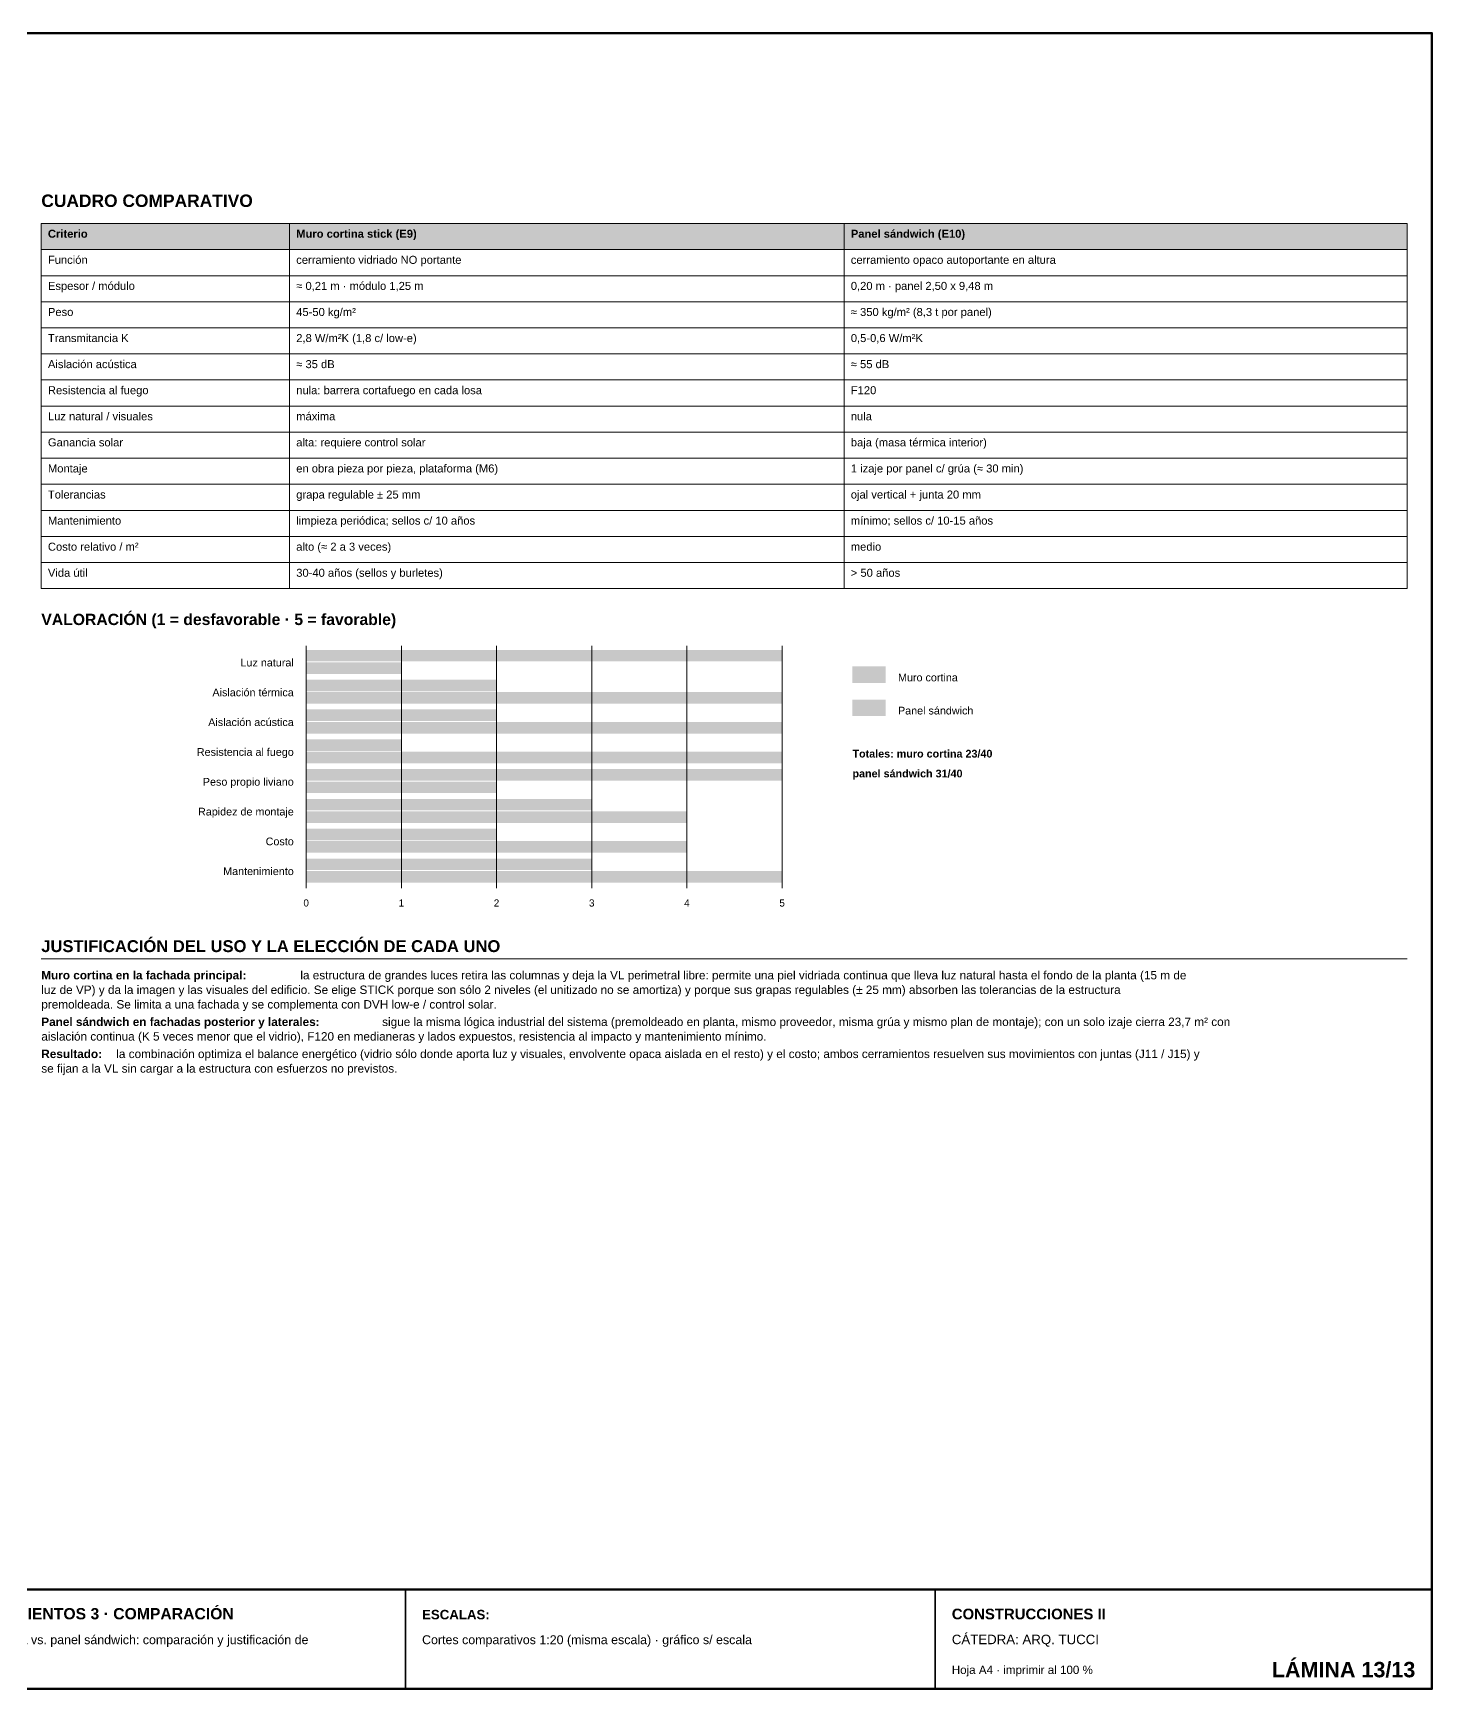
# Model space of a CAD drawing. Header units: millimetres. Extents: x 5 to 292, y 5 to 205.
# Drawn here: x 123 to 292, y 5 to 205 of the extents above; entities that cross this region are included whole.
import ezdxf
from ezdxf.enums import TextEntityAlignment as Align

# ---------------------------------------------------------------- set-up
doc = ezdxf.new("R2010")
doc.units = ezdxf.units.MM
for name, color, linetype in [('CONTORNOS-RELLENO', 9, 'Continuous'), ('LINEAS', 7, 'Continuous'), ('MARCO', 7, 'Continuous'), ('TABLAS', 7, 'Continuous'), ('TABLAS-RELLENO', 9, 'Continuous'), ('TEXTOS', 7, 'Continuous')]:
    doc.layers.add(name, color=color, linetype=linetype)
doc.styles.add('ARIAL', font='arial.ttf')
doc.styles.add('ARIAL-NEGRITA', font='arialbd.ttf')

msp = doc.modelspace()

# ---------------------------------------------------------------- hatches: boundary and pattern name
at = {"layer": 'CONTORNOS-RELLENO', "true_color": 0x5dade2}
h = msp.add_hatch(color=143, dxfattribs=at)
h.dxf.hatch_style = 1
h.paths.add_polyline_path([(222, 128.5), (226, 128.5), (226, 126.5), (222, 126.5)])
at = {"layer": 'CONTORNOS-RELLENO', "true_color": 0xc8b48a}
h = msp.add_hatch(color=43, dxfattribs=at)
h.dxf.hatch_style = 1
h.paths.add_polyline_path([(222, 124.5), (226, 124.5), (226, 122.5), (222, 122.5)])
at = {"layer": 'TABLAS-RELLENO', "true_color": 0xe2e6ea}
h = msp.add_hatch(color=254, dxfattribs=at)
h.dxf.hatch_style = 1
h.paths.add_polyline_path([(124, 182), (154, 182), (154, 178.85), (124, 178.85)])
h = msp.add_hatch(color=254, dxfattribs=at)
h.dxf.hatch_style = 1
h.paths.add_polyline_path([(154, 182), (221, 182), (221, 178.85), (154, 178.85)])
h = msp.add_hatch(color=254, dxfattribs=at)
h.dxf.hatch_style = 1
h.paths.add_polyline_path([(221, 182), (289, 182), (289, 178.85), (221, 178.85)])
at = {"layer": 'TABLAS-RELLENO', "true_color": 0x5dade2}
h = msp.add_hatch(color=143, dxfattribs=at)
h.dxf.hatch_style = 1
h.paths.add_polyline_path([(156, 130.5), (213.5, 130.5), (213.5, 129.1), (156, 129.1)])
at = {"layer": 'TABLAS-RELLENO', "true_color": 0xc8b48a}
h = msp.add_hatch(color=43, dxfattribs=at)
h.dxf.hatch_style = 1
h.paths.add_polyline_path([(156, 129), (167.5, 129), (167.5, 127.6), (156, 127.6)])
at = {"layer": 'TABLAS-RELLENO', "true_color": 0x5dade2}
h = msp.add_hatch(color=143, dxfattribs=at)
h.dxf.hatch_style = 1
h.paths.add_polyline_path([(156, 126.9), (179, 126.9), (179, 125.5), (156, 125.5)])
at = {"layer": 'TABLAS-RELLENO', "true_color": 0xc8b48a}
h = msp.add_hatch(color=43, dxfattribs=at)
h.dxf.hatch_style = 1
h.paths.add_polyline_path([(156, 125.4), (213.5, 125.4), (213.5, 124), (156, 124)])
at = {"layer": 'TABLAS-RELLENO', "true_color": 0x5dade2}
h = msp.add_hatch(color=143, dxfattribs=at)
h.dxf.hatch_style = 1
h.paths.add_polyline_path([(156, 123.3), (179, 123.3), (179, 121.9), (156, 121.9)])
at = {"layer": 'TABLAS-RELLENO', "true_color": 0xc8b48a}
h = msp.add_hatch(color=43, dxfattribs=at)
h.dxf.hatch_style = 1
h.paths.add_polyline_path([(156, 121.8), (213.5, 121.8), (213.5, 120.4), (156, 120.4)])
at = {"layer": 'TABLAS-RELLENO', "true_color": 0x5dade2}
h = msp.add_hatch(color=143, dxfattribs=at)
h.dxf.hatch_style = 1
h.paths.add_polyline_path([(156, 119.7), (167.5, 119.7), (167.5, 118.3), (156, 118.3)])
at = {"layer": 'TABLAS-RELLENO', "true_color": 0xc8b48a}
h = msp.add_hatch(color=43, dxfattribs=at)
h.dxf.hatch_style = 1
h.paths.add_polyline_path([(156, 118.2), (213.5, 118.2), (213.5, 116.8), (156, 116.8)])
at = {"layer": 'TABLAS-RELLENO', "true_color": 0x5dade2}
h = msp.add_hatch(color=143, dxfattribs=at)
h.dxf.hatch_style = 1
h.paths.add_polyline_path([(156, 116.1), (213.5, 116.1), (213.5, 114.7), (156, 114.7)])
at = {"layer": 'TABLAS-RELLENO', "true_color": 0xc8b48a}
h = msp.add_hatch(color=43, dxfattribs=at)
h.dxf.hatch_style = 1
h.paths.add_polyline_path([(156, 114.6), (179, 114.6), (179, 113.2), (156, 113.2)])
at = {"layer": 'TABLAS-RELLENO', "true_color": 0x5dade2}
h = msp.add_hatch(color=143, dxfattribs=at)
h.dxf.hatch_style = 1
h.paths.add_polyline_path([(156, 112.5), (190.5, 112.5), (190.5, 111.1), (156, 111.1)])
at = {"layer": 'TABLAS-RELLENO', "true_color": 0xc8b48a}
h = msp.add_hatch(color=43, dxfattribs=at)
h.dxf.hatch_style = 1
h.paths.add_polyline_path([(156, 111), (202, 111), (202, 109.6), (156, 109.6)])
at = {"layer": 'TABLAS-RELLENO', "true_color": 0x5dade2}
h = msp.add_hatch(color=143, dxfattribs=at)
h.dxf.hatch_style = 1
h.paths.add_polyline_path([(156, 108.9), (179, 108.9), (179, 107.5), (156, 107.5)])
at = {"layer": 'TABLAS-RELLENO', "true_color": 0xc8b48a}
h = msp.add_hatch(color=43, dxfattribs=at)
h.dxf.hatch_style = 1
h.paths.add_polyline_path([(156, 107.4), (202, 107.4), (202, 106), (156, 106)])
at = {"layer": 'TABLAS-RELLENO', "true_color": 0x5dade2}
h = msp.add_hatch(color=143, dxfattribs=at)
h.dxf.hatch_style = 1
h.paths.add_polyline_path([(156, 105.3), (190.5, 105.3), (190.5, 103.9), (156, 103.9)])
at = {"layer": 'TABLAS-RELLENO', "true_color": 0xc8b48a}
h = msp.add_hatch(color=43, dxfattribs=at)
h.dxf.hatch_style = 1
h.paths.add_polyline_path([(156, 103.8), (213.5, 103.8), (213.5, 102.4), (156, 102.4)])

# ---------------------------------------------------------------- linework, layer by layer
at = {"layer": 'LINEAS', "lineweight": 18}
msp.add_lwpolyline([(124, 93.2), (289, 93.2)], dxfattribs=at)
at = {"layer": 'MARCO', "lineweight": 50}
for points in [[(5, 205), (292, 205), (292, 5), (5, 5)], [(5, 17), (292, 17), (292, 5), (5, 5)]]:
    msp.add_lwpolyline(points, close=True, dxfattribs=at)
at = {"layer": 'MARCO', "lineweight": 35}
for points in [[(168, 17), (168, 5)], [(232, 17), (232, 5)]]:
    msp.add_lwpolyline(points, dxfattribs=at)
at = {"layer": 'TABLAS', "lineweight": 13}
for points in [[(124, 182), (154, 182), (154, 178.85), (124, 178.85)], [(154, 182), (221, 182), (221, 178.85), (154, 178.85)], [(221, 182), (289, 182), (289, 178.85), (221, 178.85)], [(124, 178.85), (154, 178.85), (154, 175.7), (124, 175.7)], [(154, 178.85), (221, 178.85), (221, 175.7), (154, 175.7)], [(221, 178.85), (289, 178.85), (289, 175.7), (221, 175.7)], [(124, 175.7), (154, 175.7), (154, 172.55), (124, 172.55)], [(154, 175.7), (221, 175.7), (221, 172.55), (154, 172.55)], [(221, 175.7), (289, 175.7), (289, 172.55), (221, 172.55)], [(124, 172.55), (154, 172.55), (154, 169.4), (124, 169.4)], [(154, 172.55), (221, 172.55), (221, 169.4), (154, 169.4)], [(221, 172.55), (289, 172.55), (289, 169.4), (221, 169.4)], [(124, 169.4), (154, 169.4), (154, 166.25), (124, 166.25)], [(154, 169.4), (221, 169.4), (221, 166.25), (154, 166.25)], [(221, 169.4), (289, 169.4), (289, 166.25), (221, 166.25)], [(124, 166.25), (154, 166.25), (154, 163.1), (124, 163.1)], [(154, 166.25), (221, 166.25), (221, 163.1), (154, 163.1)], [(221, 166.25), (289, 166.25), (289, 163.1), (221, 163.1)], [(124, 163.1), (154, 163.1), (154, 159.95), (124, 159.95)], [(154, 163.1), (221, 163.1), (221, 159.95), (154, 159.95)], [(221, 163.1), (289, 163.1), (289, 159.95), (221, 159.95)], [(124, 159.95), (154, 159.95), (154, 156.8), (124, 156.8)], [(154, 159.95), (221, 159.95), (221, 156.8), (154, 156.8)], [(221, 159.95), (289, 159.95), (289, 156.8), (221, 156.8)], [(124, 156.8), (154, 156.8), (154, 153.65), (124, 153.65)], [(154, 156.8), (221, 156.8), (221, 153.65), (154, 153.65)], [(221, 156.8), (289, 156.8), (289, 153.65), (221, 153.65)], [(124, 153.65), (154, 153.65), (154, 150.5), (124, 150.5)], [(154, 153.65), (221, 153.65), (221, 150.5), (154, 150.5)], [(221, 153.65), (289, 153.65), (289, 150.5), (221, 150.5)], [(124, 150.5), (154, 150.5), (154, 147.35), (124, 147.35)], [(154, 150.5), (221, 150.5), (221, 147.35), (154, 147.35)], [(221, 150.5), (289, 150.5), (289, 147.35), (221, 147.35)], [(124, 147.35), (154, 147.35), (154, 144.2), (124, 144.2)], [(154, 147.35), (221, 147.35), (221, 144.2), (154, 144.2)], [(221, 147.35), (289, 147.35), (289, 144.2), (221, 144.2)], [(124, 144.2), (154, 144.2), (154, 141.05), (124, 141.05)], [(154, 144.2), (221, 144.2), (221, 141.05), (154, 141.05)], [(221, 144.2), (289, 144.2), (289, 141.05), (221, 141.05)], [(124, 141.05), (154, 141.05), (154, 137.9), (124, 137.9)], [(154, 141.05), (221, 141.05), (221, 137.9), (154, 137.9)], [(221, 141.05), (289, 141.05), (289, 137.9), (221, 137.9)]]:
    msp.add_lwpolyline(points, close=True, dxfattribs=at)
at = {"layer": 'TABLAS', "color": 253, "lineweight": 9, "true_color": 0x999999}
for points in [[(156, 131), (156, 101.7)], [(167.5, 131), (167.5, 101.7)], [(179, 131), (179, 101.7)], [(190.5, 131), (190.5, 101.7)], [(202, 131), (202, 101.7)], [(213.5, 131), (213.5, 101.7)]]:
    msp.add_lwpolyline(points, dxfattribs=at)

# ---------------------------------------------------------------- texts
at = {"layer": 'MARCO'}
for s, height, style, p in [('CERRAMIENTOS 3 · COMPARACIÓN', 1.3604, 'ARIAL-NEGRITA', (114, 13.4)), ('ESCALAS:', 1.1456, 'ARIAL-NEGRITA', (170, 13.4)), ('CONSTRUCCIONES II', 1.2888, 'ARIAL-NEGRITA', (234, 13.4)), ('Muro cortina vs. panel sándwich: comparación y justificación de', 1.074, 'ARIAL', (114, 10.4)), ('Cortes comparativos 1:20 (misma escala) · gráfico s/ escala', 1.074, 'ARIAL', (170, 10.4)), ('CÁTEDRA: ARQ. TUCCI', 1.1456, 'ARIAL', (234, 10.4)), ('Hoja A4 · imprimir al 100 %', 1.0024, 'ARIAL', (234, 6.8))]:
    msp.add_text(s, height=height, dxfattribs=dict(at, style=style)).set_placement(p)
at = {"layer": 'MARCO', "style": 'ARIAL-NEGRITA'}
msp.add_text('LÁMINA 13/13', height=1.8616, dxfattribs=at).set_placement((290, 6.4), align=Align.RIGHT)
at = {"layer": 'TABLAS'}
for s, style, p in [('Criterio', 'ARIAL-NEGRITA', (124.8, 180.2825)), ('Muro cortina stick (E9)', 'ARIAL-NEGRITA', (154.8, 180.2825)), ('Panel sándwich (E10)', 'ARIAL-NEGRITA', (221.8, 180.2825)), ('Función', 'ARIAL', (124.8, 177.1325)), ('cerramiento vidriado NO portante', 'ARIAL', (154.8, 177.1325)), ('cerramiento opaco autoportante en altura', 'ARIAL', (221.8, 177.1325)), ('Espesor / módulo', 'ARIAL', (124.8, 173.9825)), ('≈ 0,21 m · módulo 1,25 m', 'ARIAL', (154.8, 173.9825)), ('0,20 m · panel 2,50 x 9,48 m', 'ARIAL', (221.8, 173.9825)), ('Peso', 'ARIAL', (124.8, 170.8325)), ('45-50 kg/m²', 'ARIAL', (154.8, 170.8325)), ('≈ 350 kg/m² (8,3 t por panel)', 'ARIAL', (221.8, 170.8325)), ('Transmitancia K', 'ARIAL', (124.8, 167.6825)), ('2,8 W/m²K (1,8 c/ low-e)', 'ARIAL', (154.8, 167.6825)), ('0,5-0,6 W/m²K', 'ARIAL', (221.8, 167.6825)), ('Aislación acústica', 'ARIAL', (124.8, 164.5325)), ('≈ 35 dB', 'ARIAL', (154.8, 164.5325)), ('≈ 55 dB', 'ARIAL', (221.8, 164.5325)), ('Resistencia al fuego', 'ARIAL', (124.8, 161.3825)), ('nula: barrera cortafuego en cada losa', 'ARIAL', (154.8, 161.3825)), ('F120', 'ARIAL', (221.8, 161.3825)), ('Luz natural / visuales', 'ARIAL', (124.8, 158.2325)), ('máxima', 'ARIAL', (154.8, 158.2325)), ('nula', 'ARIAL', (221.8, 158.2325)), ('Ganancia solar', 'ARIAL', (124.8, 155.0825)), ('alta: requiere control solar', 'ARIAL', (154.8, 155.0825)), ('baja (masa térmica interior)', 'ARIAL', (221.8, 155.0825)), ('Montaje', 'ARIAL', (124.8, 151.9325)), ('en obra pieza por pieza, plataforma (M6)', 'ARIAL', (154.8, 151.9325)), ('1 izaje por panel c/ grúa (≈ 30 min)', 'ARIAL', (221.8, 151.9325)), ('Tolerancias', 'ARIAL', (124.8, 148.7825)), ('grapa regulable ± 25 mm', 'ARIAL', (154.8, 148.7825)), ('ojal vertical + junta 20 mm', 'ARIAL', (221.8, 148.7825)), ('Mantenimiento', 'ARIAL', (124.8, 145.6325)), ('limpieza periódica; sellos c/ 10 años', 'ARIAL', (154.8, 145.6325)), ('mínimo; sellos c/ 10-15 años', 'ARIAL', (221.8, 145.6325)), ('Costo relativo / m²', 'ARIAL', (124.8, 142.4825)), ('alto (≈ 2 a 3 veces)', 'ARIAL', (154.8, 142.4825)), ('medio', 'ARIAL', (221.8, 142.4825)), ('Vida útil', 'ARIAL', (124.8, 139.3325)), ('30-40 años (sellos y burletes)', 'ARIAL', (154.8, 139.3325)), ('> 50 años', 'ARIAL', (221.8, 139.3325))]:
    msp.add_text(s, height=0.9666, dxfattribs=dict(at, style=style)).set_placement(p)
at = {"layer": 'TABLAS', "style": 'ARIAL'}
for s, p in [('0', (156, 99.5)), ('1', (167.5, 99.5)), ('2', (179, 99.5)), ('3', (190.5, 99.5)), ('4', (202, 99.5)), ('5', (213.5, 99.5))]:
    msp.add_text(s, height=0.8592, dxfattribs=at).set_placement(p, align=Align.CENTER)
at = {"layer": 'TEXTOS'}
for s, height, style, p in [('CUADRO COMPARATIVO', 1.5036, 'ARIAL-NEGRITA', (124, 184)), ('VALORACIÓN (1 = desfavorable · 5 = favorable)', 1.3604, 'ARIAL-NEGRITA', (124, 133.5)), ('Muro cortina', 0.9308, 'ARIAL', (227.5, 126.7)), ('Panel sándwich', 0.9308, 'ARIAL', (227.5, 122.7)), ('Totales: muro cortina 23/40', 0.9308, 'ARIAL-NEGRITA', (222, 117.5)), ('panel sándwich 31/40', 0.9308, 'ARIAL-NEGRITA', (222, 115.1)), ('JUSTIFICACIÓN DEL USO Y LA ELECCIÓN DE CADA UNO', 1.432, 'ARIAL-NEGRITA', (124, 94)), ('Muro cortina en la fachada principal:', 1.01672, 'ARIAL-NEGRITA', (124, 90.7)), ('luz de VP) y da la imagen y las visuales del edificio. Se elige STICK porque son sólo 2 niveles (el unitizado no se amortiza) y porque sus grapas regulables (± 25 mm) absorben las tolerancias de la estructura', 1.01672, 'ARIAL', (124, 88.9392)), ('la estructura de grandes luces retira las columnas y deja la VL perimetral libre: permite una piel vidriada continua que lleva luz natural hasta el fondo de la planta (15 m de', 1.01672, 'ARIAL', (155.2968, 90.7)), ('premoldeada. Se limita a una fachada y se complementa con DVH low-e / control solar.', 1.01672, 'ARIAL', (124, 87.1784)), ('Panel sándwich en fachadas posterior y laterales:', 1.01672, 'ARIAL-NEGRITA', (124, 85.0676)), ('sigue la misma lógica industrial del sistema (premoldeado en planta, mismo proveedor, misma grúa y mismo plan de montaje); con un solo izaje cierra 23,7 m² con', 1.01672, 'ARIAL', (165.18, 85.0676)), ('aislación continua (K 5 veces menor que el vidrio), F120 en medianeras y lados expuestos, resistencia al impacto y mantenimiento mínimo.', 1.01672, 'ARIAL', (124, 83.3068)), ('Resultado:', 1.01672, 'ARIAL-NEGRITA', (124, 81.196)), ('la combinación optimiza el balance energético (vidrio sólo donde aporta luz y visuales, envolvente opaca aislada en el resto) y el costo; ambos cerramientos resuelven sus movimientos con juntas (J11 / J15) y', 1.01672, 'ARIAL', (133.0596, 81.196)), ('se fijan a la VL sin cargar a la estructura con esfuerzos no previstos.', 1.01672, 'ARIAL', (124, 79.4352))]:
    msp.add_text(s, height=height, dxfattribs=dict(at, style=style)).set_placement(p)
at = {"layer": 'TEXTOS', "style": 'ARIAL'}
for s, p in [('Luz natural', (154.5, 128.5)), ('Aislación térmica', (154.5, 124.9)), ('Aislación acústica', (154.5, 121.3)), ('Resistencia al fuego', (154.5, 117.7)), ('Peso propio liviano', (154.5, 114.1)), ('Rapidez de montaje', (154.5, 110.5)), ('Costo', (154.5, 106.9)), ('Mantenimiento', (154.5, 103.3))]:
    msp.add_text(s, height=0.9308, dxfattribs=at).set_placement(p, align=Align.RIGHT)

doc.saveas('drawing.dxf')
